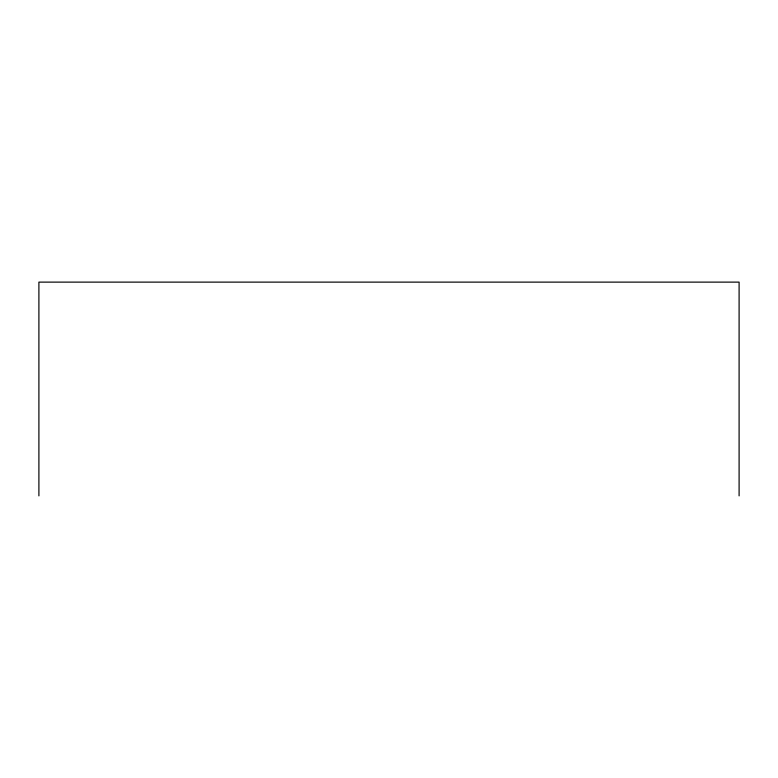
<?xml version="1.0" encoding="UTF-8"?>
<svg xmlns="http://www.w3.org/2000/svg" width="778" height="778" viewBox="0 0 778 778"><rect width="100%" height="100%" fill="white"/><g stroke="black" fill="none" stroke-linecap="round" stroke-linejoin="round"><path stroke-width="1.17" d="M739.1 495.878L739.1 282.122L38.9 282.122L38.9 495.878"/></g></svg>
